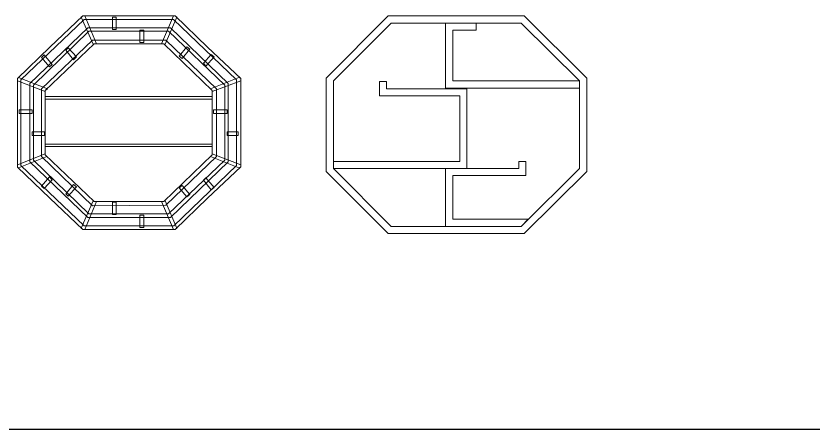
# Model space of a CAD drawing. Extents: x -66030 to 95157, y -13132 to 45879.
# Drawn here: x -10037 to -4765, y 12264 to 14993 of the extents above; entities that cross this region are included whole.
import ezdxf

# ---------------------------------------------------------------- set-up
doc = ezdxf.new("R2010")
doc.units = 0
doc.header["$LTSCALE"] = 100
doc.header["$MEASUREMENT"] = 0
doc.layers.get('0').update_dxf_attribs({"linetype": 'CONTINUOUS'})
doc.layers.add('3', color=11, linetype='CONTINUOUS')

msp = doc.modelspace()

# ---------------------------------------------------------------- linework, layer by layer
at = {"lineweight": 0}
for points in [[(-8984.2, 14993.1), (-8769.4, 14786), (-8550.7, 14579), (-8550.7, 14286.1), (-8550.7, 13997), (-8769.4, 13790), (-8984.2, 13583), (-9288.9, 13583), (-9593.6, 13583), (-9812.3, 13790), (-10027.1, 13993.1), (-10027.1, 14286.1), (-10027.1, 14579), (-9812.3, 14786), (-9593.6, 14993.1), (-9288.9, 14993.1), (-8984.2, 14993.1)], [(-9527.2, 14805.6), (-9605.3, 14985.2), (-9593.6, 14993.1), (-9581.9, 14993.1), (-9503.7, 14809.5), (-9519.4, 14809.5), (-9527.2, 14805.6)], [(-9398.3, 14985.2), (-9374.8, 14985.2), (-9374.8, 14903.2), (-9398.3, 14903.2), (-9398.3, 14985.2)], [(-8984.2, 14993.1), (-8972.5, 14985.2), (-9050.6, 14805.6), (-9058.5, 14809.5), (-9074.1, 14809.5), (-8996, 14993.1), (-8984.2, 14993.1)], [(-7574.2, 14993.1), (-6675.8, 14993.1), (-6261.8, 14582.9), (-6261.8, 13965.8), (-6675.8, 13555.7), (-7574.2, 13555.7), (-7984.3, 13965.8), (-7984.3, 14582.9), (-7574.2, 14993.1)], [(-8996, 14969.6), (-8578, 14571.2), (-8578, 14004.8), (-8992.1, 13606.4), (-9585.8, 13606.4), (-10003.7, 14004.8), (-10003.7, 14571.2), (-9585.8, 14969.6), (-8996, 14969.6)], [(-7554.7, 14946.2), (-6695.3, 14946.2), (-6308.7, 14563.4), (-6308.7, 13985.3), (-6695.3, 13602.5), (-7554.7, 13602.5), (-7937.4, 13985.3), (-7937.4, 14563.4), (-7554.7, 14946.2)], [(-7195.3, 14946.2), (-7195.3, 14516.5), (-6308.7, 14516.5), (-6308.7, 14563.4), (-7148.4, 14563.4), (-7148.4, 14899.3), (-6992.2, 14899.3), (-6992.2, 14946.2), (-7195.3, 14946.2)], [(-9015.5, 14914.9), (-8632.7, 14547.8), (-8632.7, 14028.3), (-9015.5, 13661.1), (-9562.3, 13661.1), (-9945.1, 14028.3), (-9945.1, 14547.8), (-9562.3, 14914.9), (-9015.5, 14914.9)], [(-9027.2, 14891.5), (-8656.1, 14536.1), (-8656.1, 14040), (-9027.2, 13684.6), (-9554.5, 13684.6), (-9921.7, 14040), (-9921.7, 14536.1), (-9554.5, 14891.5), (-9027.2, 14891.5)], [(-9218.6, 14899.3), (-9191.3, 14899.3), (-9191.3, 14817.3), (-9218.6, 14817.3), (-9218.6, 14899.3)], [(-9046.7, 14832.9), (-8710.8, 14512.6), (-8710.8, 14063.4), (-9046.7, 13743.1), (-9531.1, 13739.2), (-9867, 14063.4), (-9867, 14512.6), (-9531.1, 14832.9), (-9046.7, 14832.9)], [(-9058.5, 14809.5), (-8738.2, 14500.9), (-8738.2, 14075.1), (-9058.5, 13766.6), (-9519.4, 13766.6), (-9843.6, 14075.1), (-9843.6, 14500.9), (-9519.4, 14809.5), (-9058.5, 14809.5)], [(-9706.8, 14766.5), (-9691.2, 14782.1), (-9636.5, 14723.5), (-9656.1, 14704), (-9706.8, 14766.5)], [(-8956.9, 14727.4), (-8937.4, 14711.8), (-8886.6, 14774.3), (-8906.1, 14789.9), (-8956.9, 14727.4)], [(-9867, 14719.6), (-9851.4, 14735.3), (-9796.7, 14672.8), (-9816.2, 14657.1), (-9867, 14719.6)], [(-8796.8, 14680.6), (-8781.1, 14661), (-8726.4, 14723.5), (-8746, 14739.2), (-8796.8, 14680.6)], [(-9843.6, 14493.1), (-10027.1, 14563.4), (-10027.1, 14579), (-10019.3, 14586.8), (-9827.9, 14512.6), (-9843.6, 14500.9), (-9843.6, 14493.1)], [(-8562.4, 14586.8), (-8550.7, 14579), (-8550.7, 14563.4), (-8738.2, 14493.1), (-8738.2, 14500.9), (-8749.9, 14512.6), (-8562.4, 14586.8)], [(-7632.8, 14559.5), (-7585.9, 14559.5), (-7585.9, 14512.6), (-7054.7, 14512.6), (-7054.7, 13985.3), (-7937.4, 13985.3), (-7937.4, 14032.2), (-7101.6, 14032.2), (-7101.6, 14465.7), (-7632.8, 14465.7), (-7632.8, 14559.5)], [(-9843.6, 14461.8), (-8738.2, 14461.8), (-8738.2, 14442.3), (-9843.6, 14442.3), (-9843.6, 14461.8)], [(-9929.5, 14372), (-9929.5, 14348.6), (-10015.4, 14348.6), (-10015.4, 14372), (-9929.5, 14372)], [(-8640.5, 14372), (-8640.5, 14348.6), (-8730.4, 14348.6), (-8730.4, 14372), (-8640.5, 14372)], [(-9847.5, 14227.5), (-9847.5, 14204), (-9929.5, 14204), (-9929.5, 14227.5), (-9847.5, 14227.5)], [(-8566.3, 14227.5), (-8566.3, 14204), (-8640.5, 14204), (-8640.5, 14227.5), (-8566.3, 14227.5)], [(-9843.6, 14145.5), (-8738.2, 14145.5), (-8738.2, 14129.8), (-9843.6, 14129.8), (-9843.6, 14145.5)], [(-9831.8, 14063.4), (-10019.3, 13989.2), (-10027.1, 13993.1), (-10027.1, 14008.7), (-9843.6, 14083), (-9843.6, 14075.1), (-9831.8, 14063.4)], [(-8562.4, 13989.2), (-8749.9, 14063.4), (-8738.2, 14075.1), (-8738.2, 14083), (-8550.7, 14008.7), (-8550.7, 13997), (-8562.4, 13989.2)], [(-6711, 14032.2), (-6664.1, 14032.2), (-6664.1, 13938.4), (-7148.4, 13938.4), (-7148.4, 13649.4), (-6648.5, 13649.4), (-6695.3, 13602.5), (-7195.3, 13602.5), (-7195.3, 13985.3), (-6711, 13985.3), (-6711, 14032.2)], [(-9867, 13868.1), (-9851.4, 13852.5), (-9796.7, 13911.1), (-9816.2, 13930.6), (-9867, 13868.1)], [(-8796.8, 13907.2), (-8781.1, 13922.8), (-8726.4, 13860.3), (-8746, 13844.7), (-8796.8, 13907.2)], [(-9706.8, 13817.4), (-9691.2, 13801.7), (-9636.5, 13864.2), (-9656.1, 13879.9), (-9706.8, 13817.4)], [(-8956.9, 13856.4), (-8937.4, 13872), (-8886.6, 13813.4), (-8906.1, 13797.8), (-8956.9, 13856.4)], [(-9503.7, 13766.6), (-9581.9, 13583), (-9593.6, 13583), (-9605.3, 13590.8), (-9527.2, 13770.5), (-9519.4, 13766.6), (-9503.7, 13766.6)], [(-9398.3, 13762.7), (-9374.8, 13762.7), (-9374.8, 13680.6), (-9398.3, 13680.6), (-9398.3, 13762.7)], [(-8972.5, 13590.8), (-8984.2, 13583), (-8996, 13583), (-9074.1, 13766.6), (-9058.5, 13766.6), (-9050.6, 13770.5), (-8972.5, 13590.8)], [(-9218.6, 13676.7), (-9191.3, 13676.7), (-9191.3, 13594.7), (-9218.6, 13594.7), (-9218.6, 13676.7)]]:
    msp.add_lwpolyline(points, close=True, dxfattribs=at)
at = {"layer": '3', "color": 2}
msp.add_line((-66030.3, 12263.7), (95136.1, 12263.7), dxfattribs=at)

doc.saveas('drawing.dxf')
